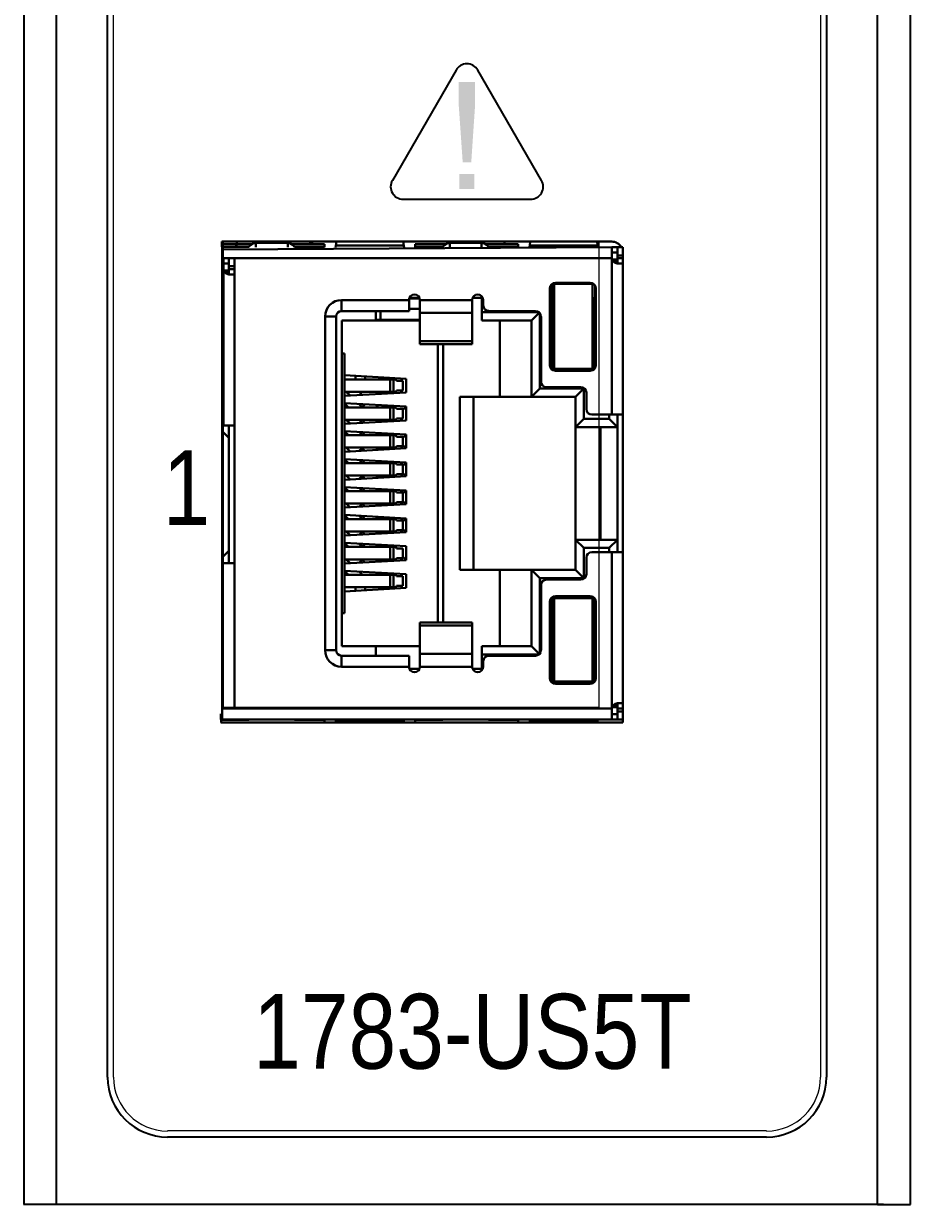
# Model space of a CAD drawing. Header units: inches. Extents: x 0 to 316, y -1 to 150.
# Drawn here: x 221.704 to 222.286, y 38.391 to 39.167 of the extents above; entities that cross this region are included whole.
import ezdxf

# ---------------------------------------------------------------- set-up
doc = ezdxf.new("R2010")
doc.units = ezdxf.units.IN
doc.header["$MEASUREMENT"] = 0
doc.styles.get("Standard").update_dxf_attribs({"font": 'arial.ttf'})
doc.styles.add('尺寸标注Arial', font='arial.ttf', dxfattribs={"width": 0.7})

# ---------------------------------------------------------------- blocks, each defined once
blk = doc.blocks.new('AB 1783-US5T')
h = blk.add_hatch(color=2)
edge = h.paths.add_edge_path()
edge.add_spline(control_points=[(-0.0155, 1.37), (-0.0155, 1.37), (-0.0207, 1.4447), (-0.0207, 1.4447), (-0.0207, 1.4447), (-0.0207, 1.4447), (-0.0207, 1.4759), (-0.0207, 1.4759), (-0.0207, 1.4759), (-0.0207, 1.4759), (0.0007, 1.4759), (0.0007, 1.4759), (0.0007, 1.4759), (0.0007, 1.4759), (0.0007, 1.4447), (0.0007, 1.4447), (0.0007, 1.4447), (0.0007, 1.4447), (-0.0043, 1.37), (-0.0043, 1.37), (-0.0043, 1.37), (-0.0043, 1.37), (-0.0155, 1.37), (-0.0155, 1.37)], knot_values=[0, 0, 0, 0, 0.166667, 0.166667, 0.166667, 0.166767, 0.333333, 0.333333, 0.333333, 0.333433, 0.5, 0.5, 0.5, 0.5001, 0.666667, 0.666667, 0.666667, 0.666767, 0.833333, 0.833333, 0.833333, 0.833433, 1, 1, 1, 1], degree=3, periodic=0)
h = blk.add_hatch(color=2)
edge = h.paths.add_edge_path()
edge.add_spline(control_points=[(-0.02, 1.3351), (-0.02, 1.3351), (-0.02, 1.3548), (-0.02, 1.3548), (-0.02, 1.3548), (-0.02, 1.3548), (-0.0001, 1.3548), (-0.0001, 1.3548), (-0.0001, 1.3548), (-0.0001, 1.3548), (-0.0001, 1.3351), (-0.0001, 1.3351), (-0.0001, 1.3351), (-0.0001, 1.3351), (-0.02, 1.3351), (-0.02, 1.3351)], knot_values=[0, 0, 0, 0, 0.25, 0.25, 0.25, 0.2501, 0.5, 0.5, 0.5, 0.5001, 0.75, 0.75, 0.75, 0.7501, 1, 1, 1, 1], degree=3, periodic=0)
at = {"color": 2}
for p, q in [((-0.5925, 4.5177), (-0.5925, 0.0001)), ((-0.5493, 0.0001), (-0.5492, 4.5079)), ((0.5295, 0), (0.5295, 4.5079)), ((0.5728, 0), (0.5728, 4.5177)), ((-0.4823, 0.1673), (-0.4823, 4.3406)), ((0.4626, 4.3406), (0.4626, 0.1673)), ((0.0993, 0.0965), (0.0993, 0.0965)), ((0.3839, 0.0886), (-0.4035, 0.0886)), ((-0.5926, 0.0001), (-0.5493, 0.0001)), ((-0.5571, 0.0001), (-0.5374, 0.0001)), ((-0.5374, 0.0001), (-0.5374, 0)), ((0.5374, 0), (-0.5374, 0)), ((0.5295, 0), (0.5728, 0))]:
    blk.add_line(p, q, dxfattribs=at)
at = {"color": 2, "linetype": 'Continuous', "lineweight": 15}
for p, q in [((-0.4744, 0.1673), (-0.4744, 4.3406)), ((0.4547, 4.3406), (0.4547, 0.1673)), ((0.1638, 1.2665), (-0.3302, 1.2665)), ((-0.3302, 1.2665), (-0.3302, 0.6539)), ((0.1638, 0.6539), (0.1638, 1.2665)), ((-0.3302, 0.6539), (0.1638, 0.6539)), ((0.3839, 0.0965), (-0.4035, 0.0965))]:
    blk.add_line(p, q, dxfattribs=at)
at = {"color": 2, "linetype": 'Continuous', "lineweight": 30}
for p, q in [((-0.3319, 1.2662), (-0.3317, 1.2517)), ((0.1771, 1.2662), (-0.3319, 1.2662)), ((-0.3319, 1.2626), (-0.293, 1.2625)), ((-0.2966, 1.2591), (-0.3318, 1.2591)), ((-0.3317, 1.2445), (-0.3317, 1.2589)), ((-0.3317, 1.2556), (0.1804, 1.2587)), ((-0.313, 1.2611), (-0.3125, 1.2665)), ((-0.2455, 1.2641), (-0.2874, 1.2641)), ((-0.2874, 1.2641), (-0.2874, 1.2587)), ((-0.2768, 1.2662), (-0.2737, 1.2641)), ((-0.2455, 1.2587), (-0.2455, 1.2641)), ((-0.24, 1.2625), (-0.1973, 1.2625)), ((-0.1973, 1.2591), (-0.2364, 1.2591)), ((-0.1973, 1.2591), (-0.1973, 1.2625)), ((-0.1973, 1.2587), (-0.1973, 1.2591)), ((-0.1822, 1.2608), (-0.1816, 1.2662)), ((-0.0931, 1.2608), (-0.1822, 1.2608)), ((-0.0937, 1.2662), (-0.0931, 1.2608)), ((-0.078, 1.2625), (-0.0382, 1.2625)), ((-0.078, 1.2625), (-0.078, 1.2591)), ((-0.078, 1.2591), (-0.078, 1.2587)), ((-0.0418, 1.2591), (-0.078, 1.2591)), ((0.0093, 1.2641), (-0.0326, 1.2641)), ((-0.0326, 1.2641), (-0.0326, 1.2587)), ((0.0093, 1.2587), (0.0093, 1.2641)), ((0.0148, 1.2625), (0.0575, 1.2625)), ((0.0575, 1.2591), (0.0184, 1.2591)), ((0.0395, 1.2659), (0.0732, 1.2659)), ((0.0395, 1.2625), (0.0395, 1.2659)), ((0.0575, 1.2591), (0.0575, 1.2625)), ((0.0575, 1.2587), (0.0575, 1.2591)), ((0.0726, 1.2608), (0.0732, 1.2662)), ((0.1617, 1.2608), (0.0726, 1.2608)), ((0.1611, 1.2662), (0.1617, 1.2608)), ((0.1804, 1.2659), (0.1612, 1.2659)), ((0.1804, 1.2587), (0.1804, 1.2442)), ((0.1804, 1.2587), (0.1877, 1.2587)), ((0.1877, 1.2587), (0.1949, 1.2587)), ((0.1877, 1.2478), (0.1877, 1.2587)), ((0.1949, 1.2587), (0.1949, 1.2478)), ((-0.3317, 1.2445), (-0.3317, 1.2372)), ((0.1804, 1.2442), (-0.3317, 1.2442)), ((-0.3299, 1.2442), (-0.3299, 1.2297)), ((-0.3299, 1.2442), (-0.3227, 1.2442)), ((-0.3227, 1.2442), (-0.3155, 1.2442)), ((-0.3227, 1.2334), (-0.3227, 1.2442)), ((-0.3155, 1.2442), (-0.3155, 1.2334)), ((0.1877, 1.2514), (0.1804, 1.2514)), ((0.1804, 1.0384), (0.1804, 1.2442)), ((0.1877, 1.2424), (0.1808, 1.2424)), ((0.184, 1.2387), (0.1877, 1.2424)), ((0.1949, 1.2478), (0.1877, 1.2478)), ((0.1877, 1.2442), (0.1877, 1.2478)), ((0.1877, 1.2442), (0.1949, 1.2442)), ((0.1877, 1.2424), (0.1877, 1.2442)), ((0.1877, 1.2424), (0.1877, 1.2379)), ((0.1949, 1.2442), (0.1949, 1.2478)), ((0.1949, 1.237), (0.1949, 1.2442)), ((-0.3317, 1.2372), (-0.3317, 1.0386)), ((-0.3227, 1.237), (-0.3299, 1.237)), ((-0.3299, 1.0239), (-0.3299, 1.2297)), ((-0.3227, 1.2279), (-0.3296, 1.2279)), ((-0.3263, 1.2243), (-0.3227, 1.2279)), ((-0.3155, 1.2334), (-0.3227, 1.2334)), ((-0.3227, 1.2297), (-0.3227, 1.2334)), ((-0.3227, 1.2297), (-0.3155, 1.2297)), ((-0.3227, 1.2279), (-0.3227, 1.2297)), ((-0.3227, 1.2279), (-0.3227, 1.2235)), ((-0.3155, 1.2297), (-0.3155, 1.2334)), ((-0.3155, 1.2225), (-0.3155, 1.2297)), ((0.1877, 1.237), (0.1877, 1.2379)), ((0.1897, 1.237), (0.1949, 1.237)), ((0.1949, 1.237), (0.1949, 1.0384)), ((-0.3227, 1.2225), (-0.3227, 1.2235)), ((-0.3207, 1.2225), (-0.3155, 1.2225)), ((-0.3155, 1.2225), (-0.3155, 1.0239)), ((0.1522, 1.2117), (0.1063, 1.2117)), ((0.1439, 1.2117), (0.1439, 1.2106)), ((0.0991, 1.2044), (0.0991, 1.1034)), ((0.102, 1.0976), (0.102, 1.2102)), ((0.1045, 1.2106), (0.1551, 1.2106)), ((0.1045, 1.0985), (0.1045, 1.2106)), ((0.1554, 1.2109), (0.1439, 1.2109)), ((0.1551, 1.2106), (0.1551, 1.0985)), ((0.1551, 1.2095), (0.1574, 1.2095)), ((0.1586, 1.1917), (0.1586, 1.2079)), ((0.1595, 1.1034), (0.1595, 1.2044)), ((-0.1747, 1.1891), (-0.0861, 1.1891)), ((-0.1747, 1.1746), (-0.1747, 1.1891)), ((-0.0861, 1.1891), (-0.0861, 1.1746)), ((-0.0719, 1.1909), (-0.0859, 1.1909)), ((-0.0855, 1.192), (-0.0723, 1.192)), ((-0.0717, 1.1891), (-0.003, 1.1891)), ((-0.0717, 1.1721), (-0.0717, 1.1891)), ((-0.003, 1.1891), (-0.003, 1.1721)), ((-0.0024, 1.192), (0.0095, 1.192)), ((0.0095, 1.173), (0.0095, 1.192)), ((0.0115, 1.1819), (0.0115, 1.1891)), ((0.102, 1.1822), (0.1045, 1.1822)), ((0.1584, 1.1914), (0.1551, 1.1914)), ((0.1551, 1.1824), (0.1566, 1.1824)), ((0.1595, 1.1925), (0.1566, 1.1896)), ((0.1595, 1.1896), (0.1566, 1.1896)), ((0.1566, 1.1896), (0.1566, 1.0976)), ((-0.1964, 0.7286), (-0.1964, 1.1674)), ((-0.1964, 1.1674), (-0.1819, 1.1674)), ((-0.1819, 1.1674), (-0.1819, 0.7286)), ((-0.0861, 1.1746), (-0.1747, 1.1746)), ((-0.1297, 1.1622), (-0.1297, 1.1746)), ((-0.1237, 1.1746), (-0.1237, 1.1631)), ((-0.0717, 1.1775), (-0.0861, 1.1775)), ((-0.003, 1.1721), (-0.0717, 1.1721)), ((-0.0717, 1.1348), (-0.0717, 1.1721)), ((-0.003, 1.1721), (-0.003, 1.1348)), ((0.0095, 1.173), (0.0847, 1.173)), ((0.0095, 1.173), (0.0095, 1.1622)), ((0.0801, 1.1746), (0.0187, 1.1746)), ((0.0852, 1.1725), (0.0749, 1.1622)), ((0.0857, 1.172), (0.0857, 1.0727)), ((0.0874, 1.0817), (0.0874, 1.1674)), ((-0.1745, 1.1622), (-0.1297, 1.1622)), ((-0.1745, 1.1622), (-0.1745, 0.7339)), ((-0.1237, 1.1631), (-0.1297, 1.1631)), ((-0.1297, 1.1622), (-0.0717, 1.1622)), ((-0.0717, 1.1631), (-0.1237, 1.1631)), ((0.0095, 1.1622), (0.0749, 1.1622)), ((0.0333, 1.0619), (0.0333, 1.1622)), ((0.0749, 1.1622), (0.0749, 1.0619)), ((0.1551, 1.1524), (0.1566, 1.1524)), ((-0.0717, 1.1348), (-0.003, 1.1348)), ((-0.0717, 1.131), (-0.0717, 1.1348)), ((-0.003, 1.1348), (-0.003, 1.131)), ((-0.1745, 1.1188), (-0.1709, 1.1188)), ((-0.1709, 0.7772), (-0.1709, 1.1188)), ((-0.0717, 1.131), (-0.003, 1.131)), ((-0.0484, 0.765), (-0.0484, 1.131)), ((-0.0411, 1.131), (-0.0411, 0.765)), ((0.102, 1.1275), (0.1045, 1.1275)), ((0.1551, 1.1177), (0.1566, 1.1177)), ((-0.1709, 1.0901), (-0.0899, 1.0856)), ((-0.1565, 1.0893), (-0.1565, 1.0847)), ((-0.1439, 1.0847), (-0.1439, 1.0886)), ((-0.1175, 1.0871), (-0.1175, 1.0847)), ((0.102, 1.0976), (0.1439, 1.0976)), ((0.1551, 1.0985), (0.1045, 1.0985)), ((0.1063, 1.0962), (0.1522, 1.0962)), ((0.1439, 1.0985), (0.1439, 1.0976)), ((0.1439, 1.0976), (0.1439, 1.0962)), ((0.1566, 1.0996), (0.1551, 1.0996)), ((-0.1107, 1.0847), (-0.1709, 1.0847)), ((-0.1107, 1.0684), (-0.1107, 1.0847)), ((-0.1107, 1.0847), (-0.1066, 1.0847)), ((-0.1066, 1.0847), (-0.1066, 1.0684)), ((-0.1066, 1.0847), (-0.1032, 1.0847)), ((-0.1049, 1.0847), (-0.1049, 1.0864)), ((-0.1027, 1.0829), (-0.1032, 1.0847)), ((-0.0942, 1.0829), (-0.1027, 1.0829)), ((-0.0942, 1.0702), (-0.0942, 1.0829)), ((-0.0899, 1.0856), (-0.0899, 1.0675)), ((0.0857, 1.0727), (0.0749, 1.0619)), ((0.0857, 1.0727), (0.1436, 1.0727)), ((0.1398, 1.0745), (0.0946, 1.0745)), ((0.1436, 1.0727), (0.1327, 1.0619)), ((0.1436, 1.0727), (0.1436, 1.033)), ((-0.1107, 1.0684), (-0.1709, 1.0684)), ((-0.0899, 1.0675), (-0.1709, 1.063)), ((-0.1635, 1.0634), (-0.1688, 1.0684)), ((-0.1655, 1.0684), (-0.1672, 1.0669)), ((-0.1517, 1.0641), (-0.1471, 1.0684)), ((-0.1265, 1.0684), (-0.1298, 1.0653)), ((-0.1066, 1.0684), (-0.1107, 1.0684)), ((-0.1102, 1.0664), (-0.1081, 1.0684)), ((-0.1032, 1.0684), (-0.1066, 1.0684)), ((-0.1027, 1.0702), (-0.1032, 1.0684)), ((-0.0942, 1.0702), (-0.1027, 1.0702)), ((-0.0194, 0.8342), (-0.0194, 1.0619)), ((0.0333, 1.0619), (-0.0194, 1.0619)), ((-0.0014, 0.8342), (-0.0014, 1.0619)), ((0.0749, 1.0619), (0.0333, 1.0619)), ((0.1327, 1.0619), (0.0749, 1.0619)), ((0.1327, 1.0619), (0.1327, 1.0221)), ((0.147, 1.0456), (0.147, 1.0673)), ((-0.1709, 1.0534), (-0.0899, 1.0489)), ((-0.1709, 1.053), (-0.1655, 1.048)), ((-0.1107, 1.048), (-0.1709, 1.048)), ((-0.1688, 1.048), (-0.1672, 1.0495)), ((-0.1471, 1.048), (-0.1517, 1.0523)), ((-0.1441, 1.0519), (-0.1477, 1.0485)), ((-0.1298, 1.048), (-0.1266, 1.0509)), ((-0.1107, 1.0317), (-0.1107, 1.048)), ((-0.1107, 1.048), (-0.1066, 1.048)), ((-0.1072, 1.0498), (-0.1092, 1.048)), ((-0.1066, 1.048), (-0.1066, 1.0317)), ((-0.1066, 1.048), (-0.1032, 1.048)), ((-0.1027, 1.0461), (-0.1032, 1.048)), ((-0.0942, 1.0461), (-0.1027, 1.0461)), ((-0.0942, 1.0448), (-0.0899, 1.0488)), ((-0.0942, 1.0335), (-0.0942, 1.0461)), ((-0.0899, 1.0489), (-0.0899, 1.0308)), ((-0.3317, 1.0386), (-0.3317, 0.6521)), ((-0.1107, 1.0317), (-0.1709, 1.0317)), ((-0.0899, 1.0308), (-0.1709, 1.0263)), ((-0.1635, 1.0267), (-0.1688, 1.0317)), ((-0.1655, 1.0317), (-0.1672, 1.0301)), ((-0.1517, 1.0273), (-0.1477, 1.0311)), ((-0.1483, 1.0317), (-0.1441, 1.0278)), ((-0.1267, 1.0287), (-0.1298, 1.0317)), ((-0.1265, 1.0317), (-0.1282, 1.0301)), ((-0.1066, 1.0317), (-0.1107, 1.0317)), ((-0.1102, 1.0297), (-0.1081, 1.0317)), ((-0.1032, 1.0317), (-0.1066, 1.0317)), ((-0.1027, 1.0335), (-0.1032, 1.0317)), ((-0.0942, 1.0335), (-0.1027, 1.0335)), ((0.1436, 1.033), (0.1327, 1.0221)), ((0.1436, 1.033), (0.1768, 1.033)), ((0.1804, 1.0384), (0.1542, 1.0384)), ((0.1768, 1.033), (0.1768, 1.0384)), ((0.1768, 1.033), (0.1877, 1.0221)), ((0.1949, 1.0384), (0.1804, 1.0384)), ((0.1877, 1.0384), (0.1877, 1.0221)), ((0.1949, 0.8577), (0.1949, 1.0384)), ((-0.3317, 1.0167), (-0.3227, 1.0077)), ((-0.3155, 1.0239), (-0.3299, 1.0239)), ((-0.3227, 1.0239), (-0.3227, 1.0077)), ((-0.3155, 0.8432), (-0.3155, 1.0239)), ((-0.1709, 1.0167), (-0.0899, 1.0121)), ((-0.1709, 1.0162), (-0.1655, 1.0112)), ((-0.1107, 1.0112), (-0.1709, 1.0112)), ((-0.1688, 1.0112), (-0.1672, 1.0128)), ((-0.1471, 1.0112), (-0.1517, 1.0156)), ((-0.1441, 1.0152), (-0.1477, 1.0118)), ((-0.1299, 1.0144), (-0.1265, 1.0112)), ((-0.1298, 1.0112), (-0.1282, 1.0128)), ((-0.1107, 0.995), (-0.1107, 1.0112)), ((-0.1107, 1.0112), (-0.1066, 1.0112)), ((-0.1081, 1.0112), (-0.1102, 1.0133)), ((-0.1072, 1.0131), (-0.1087, 1.0118)), ((-0.1066, 1.0112), (-0.1066, 0.995)), ((-0.1066, 1.0112), (-0.1032, 1.0112)), ((-0.1027, 1.0094), (-0.1032, 1.0112)), ((-0.0942, 1.0094), (-0.1027, 1.0094)), ((-0.0942, 1.008), (-0.0899, 1.012)), ((-0.0942, 0.9968), (-0.0942, 1.0094)), ((-0.0899, 1.0121), (-0.0899, 0.9941)), ((0.1327, 1.0221), (0.1656, 1.0221)), ((0.1327, 0.8739), (0.1327, 1.0221)), ((0.1877, 1.0221), (0.1656, 1.0221)), ((0.1656, 1.0221), (0.1656, 0.8739)), ((0.1877, 1.0221), (0.1877, 0.8739)), ((-0.3227, 1.0077), (-0.3227, 0.8595)), ((-0.1107, 0.995), (-0.1709, 0.995)), ((-0.0899, 0.9941), (-0.1709, 0.9895)), ((-0.1635, 0.99), (-0.1688, 0.995)), ((-0.1655, 0.995), (-0.1672, 0.9934)), ((-0.1517, 0.9906), (-0.1477, 0.9944)), ((-0.1483, 0.995), (-0.1441, 0.991)), ((-0.1267, 0.992), (-0.1298, 0.995)), ((-0.1265, 0.995), (-0.1282, 0.9934)), ((-0.1066, 0.995), (-0.1107, 0.995)), ((-0.1102, 0.9929), (-0.1087, 0.9944)), ((-0.1093, 0.995), (-0.1073, 0.9931)), ((-0.1032, 0.995), (-0.1066, 0.995)), ((-0.1027, 0.9968), (-0.1032, 0.995)), ((-0.0942, 0.9968), (-0.1027, 0.9968)), ((-0.0899, 0.9941), (-0.0942, 0.9981)), ((-0.1709, 0.9799), (-0.0899, 0.9754)), ((-0.1709, 0.9795), (-0.1655, 0.9745)), ((-0.1471, 0.9745), (-0.1517, 0.9789)), ((-0.1441, 0.9784), (-0.1477, 0.9751)), ((-0.1107, 0.9745), (-0.1709, 0.9745)), ((-0.1688, 0.9745), (-0.1672, 0.976)), ((-0.1299, 0.9776), (-0.1265, 0.9745)), ((-0.1298, 0.9745), (-0.1282, 0.976)), ((-0.1107, 0.9582), (-0.1107, 0.9745)), ((-0.1107, 0.9745), (-0.1066, 0.9745)), ((-0.1081, 0.9745), (-0.1102, 0.9765)), ((-0.1072, 0.9764), (-0.1087, 0.9751)), ((-0.1066, 0.9745), (-0.1066, 0.9582)), ((-0.1066, 0.9745), (-0.1032, 0.9745)), ((-0.1027, 0.9727), (-0.1032, 0.9745)), ((-0.0942, 0.9727), (-0.1027, 0.9727)), ((-0.0942, 0.9713), (-0.0899, 0.9753)), ((-0.0942, 0.9601), (-0.0942, 0.9727)), ((-0.0899, 0.9754), (-0.0899, 0.9573)), ((-0.1107, 0.9582), (-0.1709, 0.9582)), ((-0.0899, 0.9573), (-0.1709, 0.9528)), ((-0.1635, 0.9532), (-0.1688, 0.9582)), ((-0.1655, 0.9582), (-0.1672, 0.9567)), ((-0.1517, 0.9539), (-0.1477, 0.9577)), ((-0.1483, 0.9582), (-0.1441, 0.9543)), ((-0.1267, 0.9553), (-0.1298, 0.9582)), ((-0.1265, 0.9582), (-0.1282, 0.9567)), ((-0.1066, 0.9582), (-0.1107, 0.9582)), ((-0.1102, 0.9562), (-0.1087, 0.9577)), ((-0.1093, 0.9582), (-0.1073, 0.9564)), ((-0.1032, 0.9582), (-0.1066, 0.9582)), ((-0.1027, 0.9601), (-0.1032, 0.9582)), ((-0.0942, 0.9601), (-0.1027, 0.9601)), ((-0.0899, 0.9574), (-0.0942, 0.9614)), ((-0.1709, 0.9432), (-0.0899, 0.9387)), ((-0.1709, 0.9428), (-0.1655, 0.9378)), ((-0.1107, 0.9378), (-0.1709, 0.9378)), ((-0.1688, 0.9378), (-0.1672, 0.9393)), ((-0.1471, 0.9378), (-0.1517, 0.9421)), ((-0.1441, 0.9417), (-0.1477, 0.9383)), ((-0.1299, 0.9409), (-0.1265, 0.9378)), ((-0.1298, 0.9378), (-0.1282, 0.9393)), ((-0.1107, 0.9215), (-0.1107, 0.9378)), ((-0.1107, 0.9378), (-0.1066, 0.9378)), ((-0.1081, 0.9378), (-0.1102, 0.9398)), ((-0.1072, 0.9397), (-0.1087, 0.9383)), ((-0.1066, 0.9378), (-0.1066, 0.9215)), ((-0.1066, 0.9378), (-0.1032, 0.9378)), ((-0.1027, 0.936), (-0.1032, 0.9378)), ((-0.0942, 0.936), (-0.1027, 0.936)), ((-0.0942, 0.9346), (-0.0899, 0.9386)), ((-0.0942, 0.9233), (-0.0942, 0.936)), ((-0.0899, 0.9387), (-0.0899, 0.9206)), ((-0.1107, 0.9215), (-0.1709, 0.9215)), ((-0.0899, 0.9206), (-0.1709, 0.9161)), ((-0.1635, 0.9165), (-0.1688, 0.9215)), ((-0.1655, 0.9215), (-0.1672, 0.92)), ((-0.1517, 0.9172), (-0.1477, 0.921)), ((-0.1483, 0.9215), (-0.1441, 0.9176)), ((-0.1267, 0.9186), (-0.1298, 0.9215)), ((-0.1265, 0.9215), (-0.1282, 0.92)), ((-0.1066, 0.9215), (-0.1107, 0.9215)), ((-0.1102, 0.9195), (-0.1087, 0.921)), ((-0.1093, 0.9215), (-0.1073, 0.9197)), ((-0.1032, 0.9215), (-0.1066, 0.9215)), ((-0.1027, 0.9233), (-0.1032, 0.9215)), ((-0.0942, 0.9233), (-0.1027, 0.9233)), ((-0.0899, 0.9207), (-0.0942, 0.9247)), ((-0.1709, 0.9065), (-0.0899, 0.902)), ((-0.1709, 0.9061), (-0.1655, 0.9011)), ((-0.1107, 0.9011), (-0.1709, 0.9011)), ((-0.1688, 0.9011), (-0.1672, 0.9026)), ((-0.1471, 0.9011), (-0.1517, 0.9054)), ((-0.1441, 0.905), (-0.1477, 0.9016)), ((-0.1299, 0.9042), (-0.1265, 0.9011)), ((-0.1298, 0.9011), (-0.1282, 0.9026)), ((-0.1107, 0.8848), (-0.1107, 0.9011)), ((-0.1107, 0.9011), (-0.1066, 0.9011)), ((-0.1081, 0.9011), (-0.1102, 0.9031)), ((-0.1072, 0.9029), (-0.1087, 0.9016)), ((-0.1066, 0.9011), (-0.1066, 0.8848)), ((-0.1066, 0.9011), (-0.1032, 0.9011)), ((-0.1027, 0.8993), (-0.1032, 0.9011)), ((-0.0942, 0.8979), (-0.0899, 0.9019)), ((-0.0899, 0.902), (-0.0899, 0.8839)), ((-0.1027, 0.8866), (-0.1032, 0.8848)), ((-0.0942, 0.8993), (-0.1027, 0.8993)), ((-0.0942, 0.8866), (-0.1027, 0.8866)), ((-0.0942, 0.8866), (-0.0942, 0.8993)), ((-0.0899, 0.884), (-0.0942, 0.888)), ((-0.1107, 0.8848), (-0.1709, 0.8848)), ((-0.0899, 0.8839), (-0.1709, 0.8794)), ((-0.1709, 0.8698), (-0.0899, 0.8653)), ((-0.1635, 0.8798), (-0.1688, 0.8848)), ((-0.1655, 0.8848), (-0.1672, 0.8833)), ((-0.1517, 0.8805), (-0.1477, 0.8842)), ((-0.1483, 0.8848), (-0.1441, 0.8809)), ((-0.1267, 0.8819), (-0.1298, 0.8848)), ((-0.1265, 0.8848), (-0.1282, 0.8833)), ((-0.1066, 0.8848), (-0.1107, 0.8848)), ((-0.1102, 0.8828), (-0.1087, 0.8842)), ((-0.1093, 0.8848), (-0.1073, 0.8829)), ((-0.1032, 0.8848), (-0.1066, 0.8848)), ((0.1436, 0.8631), (0.1327, 0.8739)), ((0.1656, 0.8739), (0.1327, 0.8739)), ((0.1327, 0.8739), (0.1327, 0.8342)), ((0.1656, 0.8739), (0.1877, 0.8739)), ((0.1768, 0.8631), (0.1877, 0.8739)), ((0.1877, 0.8739), (0.1877, 0.8577)), ((-0.3317, 0.8504), (-0.3227, 0.8595)), ((-0.3227, 0.8595), (-0.3227, 0.8432)), ((-0.1709, 0.8694), (-0.1655, 0.8644)), ((-0.1107, 0.8644), (-0.1709, 0.8644)), ((-0.1688, 0.8644), (-0.1672, 0.8659)), ((-0.1471, 0.8644), (-0.1517, 0.8687)), ((-0.1441, 0.8683), (-0.1477, 0.8649)), ((-0.1299, 0.8675), (-0.1265, 0.8644)), ((-0.1298, 0.8644), (-0.1282, 0.8659)), ((-0.1107, 0.8481), (-0.1107, 0.8644)), ((-0.1107, 0.8644), (-0.1066, 0.8644)), ((-0.1081, 0.8644), (-0.1102, 0.8664)), ((-0.1066, 0.8644), (-0.1066, 0.8481)), ((-0.1066, 0.8644), (-0.1032, 0.8644)), ((-0.1027, 0.8625), (-0.1032, 0.8644)), ((-0.0942, 0.8625), (-0.1027, 0.8625)), ((-0.0942, 0.8499), (-0.0942, 0.8625)), ((-0.0899, 0.8653), (-0.0899, 0.8472)), ((0.1436, 0.8631), (0.1436, 0.8233)), ((0.1768, 0.8631), (0.1436, 0.8631)), ((0.1542, 0.8577), (0.1804, 0.8577)), ((0.1768, 0.8577), (0.1768, 0.8631)), ((0.1804, 0.6518), (0.1804, 0.8577)), ((0.1804, 0.8577), (0.1949, 0.8577)), ((0.1949, 0.8577), (0.1949, 0.6591)), ((-0.3299, 0.8432), (-0.3155, 0.8432)), ((-0.3155, 0.8432), (-0.3155, 0.6521)), ((-0.1107, 0.8481), (-0.1709, 0.8481)), ((-0.0899, 0.8472), (-0.1709, 0.8427)), ((-0.1635, 0.8431), (-0.1688, 0.8481)), ((-0.1655, 0.8481), (-0.1672, 0.8465)), ((-0.1517, 0.8437), (-0.1477, 0.8475)), ((-0.1483, 0.8481), (-0.1441, 0.8442)), ((-0.1267, 0.8451), (-0.1298, 0.8481)), ((-0.1066, 0.8481), (-0.1107, 0.8481)), ((-0.1093, 0.8481), (-0.1073, 0.8462)), ((-0.1032, 0.8481), (-0.1066, 0.8481)), ((-0.1027, 0.8499), (-0.1032, 0.8481)), ((-0.0942, 0.8499), (-0.1027, 0.8499)), ((-0.0899, 0.8473), (-0.0942, 0.8513)), ((0.147, 0.8288), (0.147, 0.8504)), ((-0.1709, 0.8331), (-0.0899, 0.8285)), ((-0.1709, 0.8326), (-0.1655, 0.8276)), ((-0.1709, 0.8276), (-0.1107, 0.8276)), ((-0.1688, 0.8276), (-0.1672, 0.8292)), ((-0.1471, 0.8276), (-0.1517, 0.832)), ((-0.1299, 0.8308), (-0.1265, 0.8276)), ((-0.1107, 0.8114), (-0.1107, 0.8276)), ((-0.1107, 0.8276), (-0.1066, 0.8276)), ((-0.1081, 0.8276), (-0.1102, 0.8297)), ((-0.1066, 0.8276), (-0.1066, 0.8114)), ((-0.1032, 0.8276), (-0.1066, 0.8276)), ((-0.1027, 0.8258), (-0.1032, 0.8276)), ((-0.1027, 0.8258), (-0.0942, 0.8258)), ((-0.0942, 0.8132), (-0.0942, 0.8258)), ((-0.0899, 0.8285), (-0.0899, 0.8105)), ((-0.0194, 0.8342), (0.0333, 0.8342)), ((0.0333, 0.7339), (0.0333, 0.8342)), ((0.0749, 0.8342), (0.0333, 0.8342)), ((0.0857, 0.8233), (0.0749, 0.8342)), ((0.0749, 0.8342), (0.0749, 0.7339)), ((0.0749, 0.8342), (0.1327, 0.8342)), ((0.0857, 0.8233), (0.0857, 0.7241)), ((0.1436, 0.8233), (0.0857, 0.8233)), ((0.1436, 0.8233), (0.1327, 0.8342)), ((-0.1709, 0.8114), (-0.1107, 0.8114)), ((-0.0899, 0.8105), (-0.1709, 0.8059)), ((-0.1566, 0.8114), (-0.1566, 0.8067)), ((-0.1439, 0.8075), (-0.1439, 0.8114)), ((-0.1175, 0.8114), (-0.1175, 0.8089)), ((-0.1066, 0.8114), (-0.1107, 0.8114)), ((-0.1066, 0.8114), (-0.1032, 0.8114)), ((-0.1049, 0.8096), (-0.1049, 0.8114)), ((-0.1032, 0.8114), (-0.1027, 0.8132)), ((-0.0942, 0.8132), (-0.1027, 0.8132)), ((0.0874, 0.7286), (0.0874, 0.8143)), ((0.0946, 0.8215), (0.1398, 0.8215)), ((0.0991, 0.7926), (0.0991, 0.6916)), ((0.1439, 0.7984), (0.102, 0.7984)), ((0.102, 0.6858), (0.102, 0.7984)), ((0.1045, 0.6849), (0.1045, 0.7969)), ((0.1045, 0.7969), (0.1551, 0.7969)), ((0.1522, 0.7998), (0.1063, 0.7998)), ((0.1439, 0.7998), (0.1439, 0.7984)), ((0.1439, 0.7984), (0.1439, 0.7969)), ((0.1551, 0.7969), (0.1551, 0.6849)), ((0.1551, 0.7959), (0.1566, 0.7959)), ((0.1566, 0.6858), (0.1566, 0.7984)), ((0.1595, 0.6916), (0.1595, 0.7926)), ((-0.1709, 0.7772), (-0.1745, 0.7772)), ((0.1566, 0.7778), (0.1551, 0.7778)), ((-0.003, 0.765), (-0.0717, 0.765)), ((-0.0717, 0.7613), (-0.0717, 0.765)), ((-0.003, 0.7613), (-0.0717, 0.7613)), ((-0.0717, 0.7239), (-0.0717, 0.7613)), ((-0.003, 0.765), (-0.003, 0.7613)), ((-0.003, 0.7613), (-0.003, 0.7239)), ((0.102, 0.7686), (0.1045, 0.7686)), ((-0.1297, 0.7339), (-0.1745, 0.7339)), ((-0.0717, 0.7339), (-0.1297, 0.7339)), ((-0.1297, 0.7214), (-0.1297, 0.7339)), ((0.0749, 0.7339), (0.0095, 0.7339)), ((0.0095, 0.7339), (0.0095, 0.723)), ((0.0852, 0.7235), (0.0749, 0.7339)), ((0.1551, 0.7436), (0.1566, 0.7436)), ((-0.1819, 0.7286), (-0.1964, 0.7286)), ((-0.1747, 0.707), (-0.1747, 0.7214)), ((-0.1747, 0.7214), (-0.0861, 0.7214)), ((-0.0861, 0.7214), (-0.0861, 0.707)), ((-0.0717, 0.7239), (-0.003, 0.7239)), ((-0.0717, 0.707), (-0.0717, 0.7239)), ((-0.003, 0.7239), (-0.003, 0.707)), ((0.0095, 0.7041), (0.0095, 0.723)), ((0.0847, 0.723), (0.0095, 0.723)), ((0.0115, 0.707), (0.0115, 0.7142)), ((0.0187, 0.7214), (0.0801, 0.7214)), ((-0.0861, 0.707), (-0.1747, 0.707)), ((-0.0723, 0.7041), (-0.0855, 0.7041)), ((-0.003, 0.707), (-0.0717, 0.707)), ((0.0095, 0.7041), (-0.0024, 0.7041)), ((0.1439, 0.6858), (0.102, 0.6858)), ((0.1045, 0.6873), (0.1551, 0.6873)), ((0.1522, 0.6844), (0.1063, 0.6844)), ((0.1439, 0.6858), (0.1439, 0.6873)), ((0.1439, 0.6844), (0.1439, 0.6858)), ((-0.3317, 0.6521), (0.1804, 0.6518)), ((-0.3317, 0.6377), (-0.3317, 0.6521)), ((0.1877, 0.6536), (0.1808, 0.6536)), ((0.184, 0.6573), (0.1877, 0.6536)), ((0.1877, 0.6581), (0.1877, 0.6536)), ((0.1877, 0.6518), (0.1877, 0.6536)), ((0.1949, 0.6591), (0.1897, 0.6591)), ((0.1949, 0.6518), (0.1949, 0.6591)), ((-0.3332, 0.6449), (-0.3332, 0.6377)), ((-0.3317, 0.6377), (-0.3332, 0.6377)), ((0.1804, 0.6374), (-0.3332, 0.6374)), ((-0.3328, 0.6374), (-0.3328, 0.6369)), ((-0.3328, 0.6369), (-0.3328, 0.6335)), ((-0.3328, 0.6369), (-0.2966, 0.6369)), ((-0.2364, 0.6369), (-0.1973, 0.6369)), ((-0.1973, 0.6369), (-0.1973, 0.6374)), ((-0.1973, 0.6335), (-0.1973, 0.6369)), ((-0.078, 0.6374), (-0.078, 0.6369)), ((-0.078, 0.6369), (-0.078, 0.6335)), ((-0.078, 0.6369), (-0.0418, 0.6369)), ((0.0184, 0.6369), (0.0575, 0.6369)), ((0.0575, 0.6369), (0.0575, 0.6374)), ((0.0575, 0.6338), (0.0575, 0.6369)), ((0.1804, 0.6518), (0.1804, 0.6374)), ((0.1804, 0.6446), (0.1877, 0.6446)), ((0.1877, 0.6374), (0.1804, 0.6374)), ((0.1877, 0.6518), (0.1949, 0.6518)), ((0.1877, 0.6482), (0.1877, 0.6518)), ((0.1877, 0.6482), (0.1949, 0.6482)), ((0.1877, 0.6374), (0.1877, 0.6482)), ((0.1949, 0.6374), (0.1877, 0.6374)), ((0.1949, 0.6482), (0.1949, 0.6518)), ((0.1949, 0.6482), (0.1949, 0.6338)), ((0.1948, 0.6338), (-0.3332, 0.6338)), ((-0.293, 0.6335), (-0.3328, 0.6335)), ((-0.1973, 0.6335), (-0.24, 0.6335)), ((-0.1822, 0.6353), (-0.0931, 0.6353)), ((-0.0382, 0.6335), (-0.078, 0.6335)), ((0.0726, 0.6353), (0.1617, 0.6353))]:
    blk.add_line(p, q, dxfattribs=at)
at = {"color": 2, "linetype": 'Continuous', "lineweight": 30, "flags": 128}
blk.add_lwpolyline([(-0.2173, 1.2625), (-0.213, 1.2653), (-0.2117, 1.2662)], dxfattribs=at)
at = {"color": 2, "linetype": 'Continuous', "lineweight": 30}
for centre, radius, start, end in [((-0.2874, 1.2532), 0.0108, 90, 147.3024), ((-0.2455, 1.2532), 0.0108, 32.6976, 90), ((-0.0326, 1.2532), 0.0108, 90, 147.3024), ((0.0093, 1.2532), 0.0108, 32.6976, 90), ((0.1804, 1.2514), 0.0145, 30, 90), ((0.1063, 1.2044), 0.00723, 90, 180), ((0.1522, 1.2044), 0.00723, 360, 90), ((-0.0789, 1.1891), 0.00723, 0, 180), ((0.0042, 1.1891), 0.00723, 0, 180), ((-0.1747, 1.1674), 0.0217, 90, 180), ((0.0187, 1.1819), 0.00723, 180, 270), ((-0.1747, 1.1674), 0.00723, 90, 180), ((0.0801, 1.1674), 0.00723, 0, 90), ((0.1063, 1.1034), 0.00723, 180, 270), ((0.1522, 1.1034), 0.00723, 270, 360), ((0.0946, 1.0817), 0.00723, 180, 270), ((0.1398, 1.0673), 0.00723, 0, 90), ((0.1542, 1.0456), 0.00723, 180, 270), ((0.1542, 0.8504), 0.00723, 90, 180), ((0.1398, 0.8288), 0.00723, 270, 360), ((0.0946, 0.8143), 0.00723, 90, 180), ((0.1063, 0.7926), 0.00723, 90, 180), ((0.1522, 0.7926), 0.00723, 0, 90), ((-0.1747, 0.7286), 0.0217, 180, 270), ((-0.1747, 0.7286), 0.00723, 180, 270), ((0.0187, 0.7142), 0.00723, 90, 180), ((0.0801, 0.7286), 0.00723, 270, 0), ((-0.0789, 0.707), 0.00723, 180, 0), ((0.0042, 0.707), 0.00723, 180, 360), ((0.1063, 0.6916), 0.00723, 180, 270), ((0.1522, 0.6916), 0.00723, 270, 360)]:
    blk.add_arc(centre, radius, start, end, dxfattribs=at)
at = {"color": 2}
for centre, start, end in [((-0.4035, 0.1673), 180, 270), ((0.3839, 0.1673), 270, 0)]:
    blk.add_arc(centre, 0.0787, start, end, dxfattribs=at)
at = {"color": 2, "linetype": 'Continuous', "lineweight": 15}
for centre, start, end in [((-0.4035, 0.1673), 180, 270), ((0.3839, 0.1673), 270, 0)]:
    blk.add_arc(centre, 0.0709, start, end, dxfattribs=at)
at = {"color": 2, "lineweight": 25}
blk.add_open_spline([(0.088, 1.3463), (0.0909, 1.3412), (0.0909, 1.3348), (0.088, 1.3298), (0.088, 1.3298), (0.0851, 1.3247), (0.0796, 1.3216), (0.0737, 1.3216), (0.0737, 1.3216), (0.0737, 1.3216), (-0.0938, 1.3216), (-0.0938, 1.3216), (-0.0938, 1.3216), (-0.0996, 1.3216), (-0.1051, 1.3247), (-0.108, 1.3298), (-0.108, 1.3298), (-0.111, 1.3348), (-0.111, 1.3412), (-0.108, 1.3463), (-0.108, 1.3463), (-0.108, 1.3463), (-0.0243, 1.4913), (-0.0243, 1.4913), (-0.0243, 1.4913), (-0.0213, 1.4964), (-0.0159, 1.4996), (-0.01, 1.4996), (-0.01, 1.4996), (-0.0042, 1.4996), (0.0013, 1.4964), (0.0042, 1.4913), (0.0042, 1.4913), (0.0042, 1.4913), (0.088, 1.3463), (0.088, 1.3463)], degree=3, knots=[0, 0, 0, 0, 0.111111, 0.111111, 0.111111, 0.111111, 0.222222, 0.222222, 0.222222, 0.222222, 0.333333, 0.333333, 0.333333, 0.333333, 0.444444, 0.444444, 0.444444, 0.444444, 0.555556, 0.555556, 0.555556, 0.555556, 0.666667, 0.666667, 0.666667, 0.666667, 0.777778, 0.777778, 0.777778, 0.777778, 0.888889, 0.888889, 0.888889, 0.888889, 1, 1, 1, 1], dxfattribs=at)
at = {"color": 2, "linetype": 'Continuous', "lineweight": 30}
for points, knots in [([(-0.3137, 1.2589), (-0.3136, 1.259), (-0.3134, 1.2591), (-0.3132, 1.2599), (-0.3131, 1.2607), (-0.313, 1.2611)], [0, 0, 0, 0, 0.319946, 0.751427, 1, 1, 1, 1]), ([(-0.1828, 1.2587), (-0.1827, 1.2587), (-0.1826, 1.2588), (-0.1824, 1.2596), (-0.1822, 1.2605), (-0.1822, 1.2608)], [0, 0, 0, 0, 0.319946, 0.751427, 1, 1, 1, 1]), ([(-0.0931, 1.2608), (-0.093, 1.2604), (-0.0928, 1.2595), (-0.0926, 1.2588), (-0.0925, 1.2587), (-0.0924, 1.2587)], [0, 0, 0, 0, 0.319946, 0.751427, 1, 1, 1, 1]), ([(0.072, 1.2587), (0.0721, 1.2587), (0.0722, 1.2588), (0.0724, 1.2596), (0.0726, 1.2605), (0.0726, 1.2608)], [0, 0, 0, 0, 0.319946, 0.751427, 1, 1, 1, 1]), ([(0.1617, 1.2608), (0.1618, 1.2604), (0.162, 1.2595), (0.1622, 1.2588), (0.1623, 1.2587), (0.1624, 1.2587)], [0, 0, 0, 0, 0.3199458, 0.7514268, 1, 1, 1, 1]), ([(0.1804, 1.2442), (0.1805, 1.2436), (0.1806, 1.2424), (0.1816, 1.2408), (0.183, 1.2392), (0.1852, 1.2379), (0.1875, 1.2371), (0.189, 1.237), (0.1897, 1.237)], [0, 0, 0, 0, 0.130256, 0.259112, 0.415511, 0.597971, 0.811255, 1, 1, 1, 1]), ([(-0.3299, 1.2297), (-0.3299, 1.2292), (-0.3297, 1.228), (-0.3288, 1.2263), (-0.3273, 1.2247), (-0.3252, 1.2235), (-0.3228, 1.2227), (-0.3214, 1.2226), (-0.3207, 1.2225)], [0, 0, 0, 0, 0.130256, 0.259112, 0.415511, 0.597971, 0.811255, 1, 1, 1, 1]), ([(0.1897, 0.6591), (0.1886, 0.659), (0.1867, 0.6588), (0.1837, 0.6574), (0.1818, 0.6556), (0.1806, 0.6537), (0.1805, 0.6524), (0.1804, 0.6518)], [0, 0, 0, 0, 0.282953, 0.529476, 0.714694, 0.870839, 1, 1, 1, 1]), ([(-0.1822, 0.6353), (-0.1822, 0.6357), (-0.1824, 0.6366), (-0.1826, 0.6373), (-0.1827, 0.6374), (-0.1828, 0.6374)], [0, 0, 0, 0, 0.319946, 0.751427, 1, 1, 1, 1]), ([(-0.0924, 0.6374), (-0.0925, 0.6373), (-0.0927, 0.6372), (-0.0929, 0.6364), (-0.093, 0.6356), (-0.0931, 0.6353)], [0, 0, 0, 0, 0.3199458, 0.7514268, 1, 1, 1, 1]), ([(0.0726, 0.6353), (0.0726, 0.6357), (0.0724, 0.6366), (0.0722, 0.6373), (0.0721, 0.6374), (0.072, 0.6374)], [0, 0, 0, 0, 0.319946, 0.751427, 1, 1, 1, 1]), ([(0.1624, 0.6374), (0.1623, 0.6373), (0.1621, 0.6372), (0.1619, 0.6364), (0.1618, 0.6356), (0.1617, 0.6353)], [0, 0, 0, 0, 0.319946, 0.751427, 1, 1, 1, 1])]:
    blk.add_open_spline(points, degree=3, knots=knots, dxfattribs=at)
at = {"color": 2, "insert": (-0.4099, 0.9916), "char_height": 0.098425, "attachment_point": 1, "style": '尺寸标注Arial'}
blk.add_mtext_dynamic_manual_height_columns('{\\fArial Narrow|b0|i0|c0|p34;\\W1;1}', width=0.230071, gutter_width=0.689, heights=[0], dxfattribs=at)
at = {"color": 2, "insert": (-0.291, 0.2768), "char_height": 0.098425, "attachment_point": 1, "line_spacing_factor": 0.8}
blk.add_mtext('{\\fArial Narrow|b0|i0|c0|p34;1783-US5T}', dxfattribs=at)

msp = doc.modelspace()

# ---------------------------------------------------------------- block references
at = {"linetype": 'Continuous', "xscale": 0.5, "yscale": 0.5, "zscale": 0.5}
msp.add_blockref('AB 1783-US5T', (222, 38.39119), dxfattribs=at)

doc.saveas('drawing.dxf')
